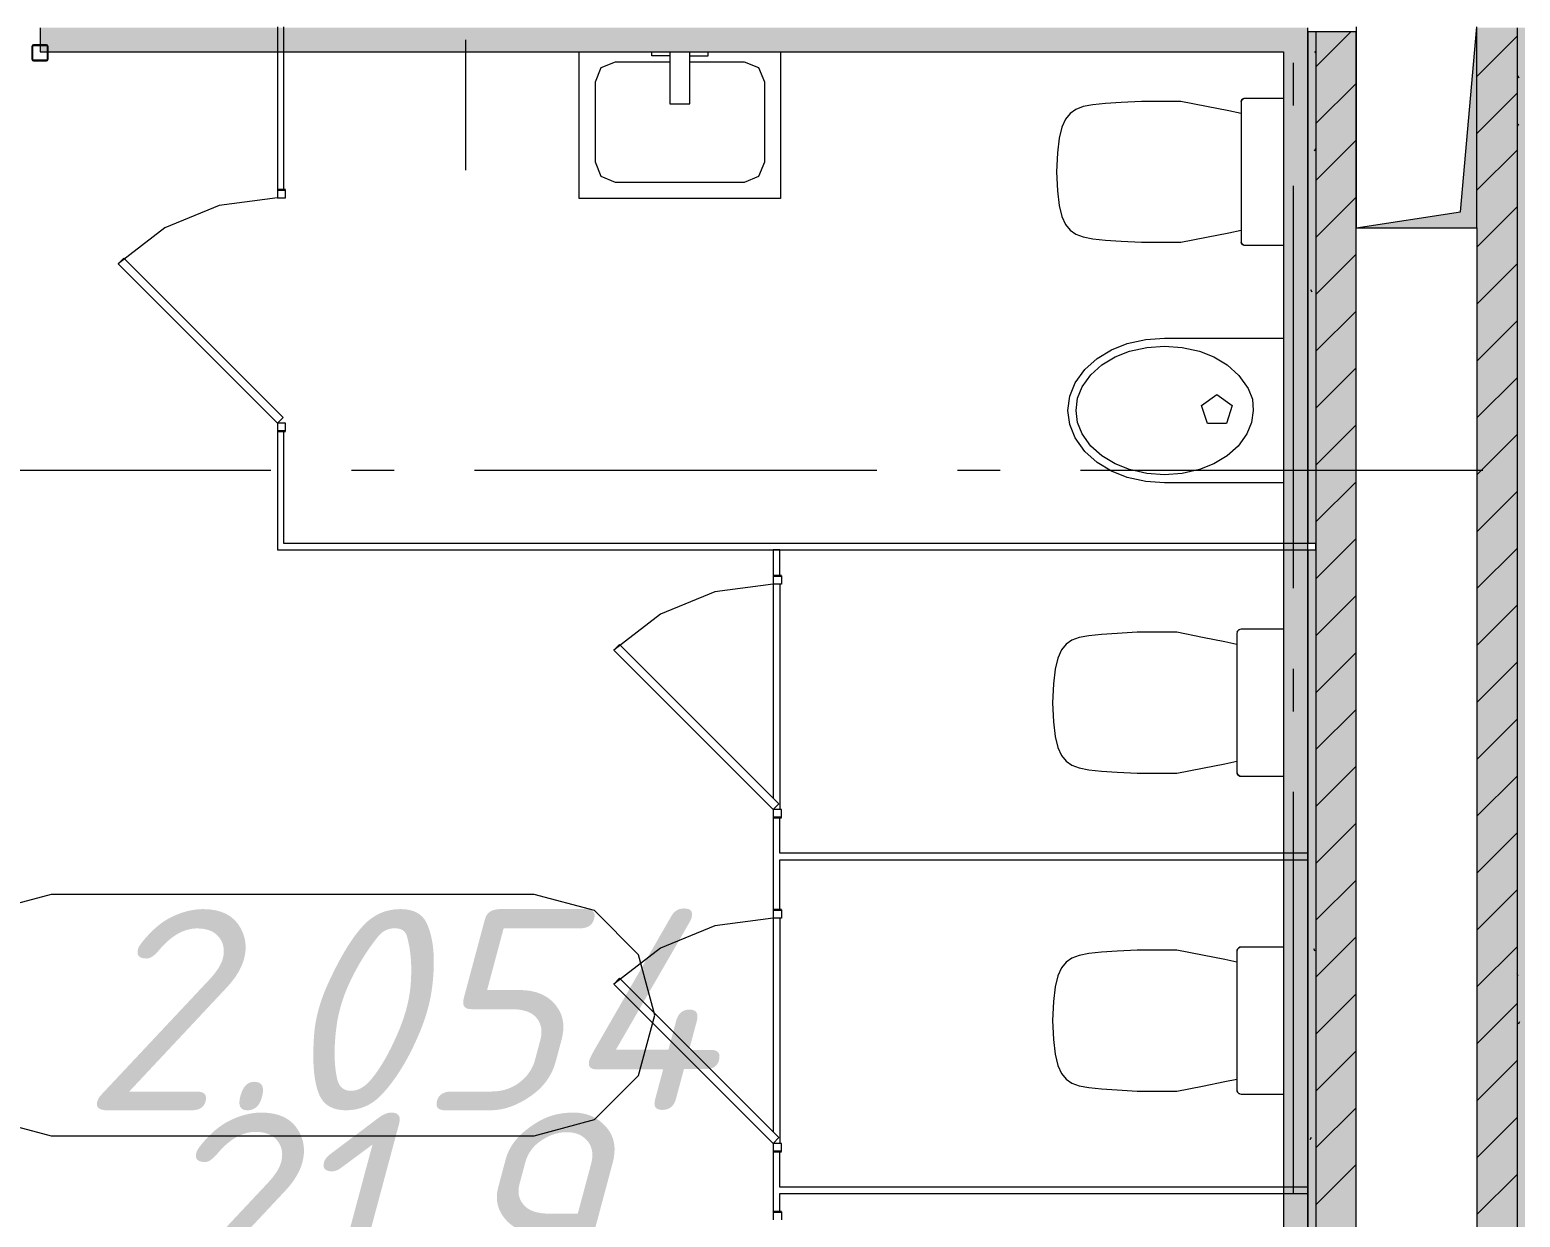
# Model space of a CAD drawing. Header units: millimetres. Extents: x -537608 to 253996, y -217170 to 186033.
# Drawn here: x -359201 to -355498, y -54407 to -51456 of the extents above; entities that cross this region are included whole.
import ezdxf

# ---------------------------------------------------------------- set-up
doc = ezdxf.new("R2010")
doc.units = ezdxf.units.MM
doc.layers.add('PDF _Геометрия', color=7, linetype='Continuous')
doc.layers.add('PDF _Текст', color=7, linetype='Continuous')
doc.layers.add('PDF _Сплошная заливка', color=7, linetype='Continuous', true_color=0xffffff)
doc.styles.add('PDF ISOCPEUR Italic', font='isocpeui.ttf')

msp = doc.modelspace()

# ---------------------------------------------------------------- hatches: boundary and pattern name
at = {"layer": 'PDF _Сплошная заливка', "true_color": 0x2254ff, "transparency": 33554559}
h = msp.add_hatch(color=160, dxfattribs=at)
h.paths.add_polyline_path([(-356086.0291, -51510.6685), (-356026.0306, -51510.6685), (-356026.0306, -51450.6699), (-359176.0267, -51450.6699), (-359176.0267, -51510.6685), (-356196.3895, -51510.6685)], flags=0)
h.paths.add_polyline_path([(-360361.3746, -51510.6685), (-360126.0308, -51510.6685), (-360126.0308, -51450.6699), (-360361.3746, -51450.6699)], flags=0)
at = {"layer": 'PDF _Сплошная заливка', "transparency": 33554559}
for points in [[(-356006.0339, -56050.668), (-355906.0335, -56050.668), (-355906.0335, -51460.6682), (-356006.0339, -51460.6682), (-356006.0339, -55992.5727)], [(-355511.3711, -56050.668), (-355511.3711, -55800.6713), (-355506.0317, -55800.6713), (-355506.0317, -51450.6699), (-355606.0322, -51450.6699), (-355606.0322, -56050.668)], [(-355506.0317, -55800.6713), (-355486.0265, -55800.6713), (-355486.0265, -51450.6699), (-355506.0317, -51450.6699), (-355506.0317, -55705.2954)]]:
    msp.add_hatch(color=256, dxfattribs=at).paths.add_polyline_path(points)
at = {"layer": 'PDF _Сплошная заливка', "true_color": 0xe2e2e2, "transparency": 33554559}
msp.add_hatch(color=254, dxfattribs=at).paths.add_polyline_path([(-355606.0322, -51948.0799), (-355606.0322, -51448.0821), (-355646.0255, -51908.0823), (-355906.0335, -51948.0799), (-355777.4074, -51948.0799)])
at = {"layer": 'PDF _Сплошная заливка', "true_color": 0x2254ff, "transparency": 33554559}
msp.add_hatch(color=160, dxfattribs=at).paths.add_polyline_path([(-356086.0291, -56050.668), (-356026.0306, -56050.668), (-356026.0306, -51510.6685), (-356086.0291, -51510.6685), (-356086.0291, -55992.5727)])

# ---------------------------------------------------------------- linework, layer by layer
at = {"layer": 'PDF _Геометрия', "lineweight": 9}
for p, q in [((-359176.0267, -51450.6699), (-359176.0267, -51510.6685)), ((-358586.0311, -51448.0821), (-358586.0311, -51853.0829)), ((-358570.0304, -51853.0829), (-358570.0304, -51448.0821)), ((-356026.0306, -51510.6685), (-356026.0306, -51450.6699)), ((-356006.0339, -51460.6682), (-356026.0306, -51460.6682)), ((-356026.0306, -51460.6682), (-356026.0306, -52732.0825)), ((-356006.0339, -51547.4366), (-355919.2612, -51460.6682)), ((-355906.0335, -51460.6682), (-356006.0339, -51460.6682)), ((-356006.0339, -51460.6682), (-356006.0339, -52732.0825)), ((-355906.0335, -56050.668), (-355906.0335, -51460.6682)), ((-355606.0322, -51571.7004), (-355506.0317, -51471.6999)), ((-355506.0317, -51450.6699), (-355506.0317, -55800.6713)), ((-359194.8608, -51493.9529), (-359196.032, -51496.7819)), ((-359196.032, -51496.7819), (-359196.032, -51528.7834)), ((-359192.0275, -51492.7817), (-359194.8608, -51493.9529)), ((-359194.0341, -51496.7819), (-359193.4485, -51495.3696)), ((-359194.0341, -51528.7834), (-359194.0341, -51496.7819)), ((-359193.4485, -51495.3696), (-359192.0275, -51494.784)), ((-359160.0346, -51492.7817), (-359192.0275, -51492.7817)), ((-359192.0275, -51494.784), (-359160.0346, -51494.784)), ((-359176.0267, -51510.6685), (-356086.0291, -51510.6685)), ((-359157.2014, -51493.9529), (-359160.0346, -51492.7817)), ((-359160.0346, -51494.784), (-359158.6137, -51495.3696)), ((-359158.6137, -51495.3696), (-359158.0281, -51496.7819)), ((-359158.0281, -51496.7819), (-359158.0281, -51528.7834)), ((-359156.0301, -51496.7819), (-359157.2014, -51493.9529)), ((-359156.0301, -51528.7834), (-359156.0301, -51496.7819)), ((-358118.4439, -51480.6692), (-358118.4439, -51804.2539)), ((-356086.0291, -51510.6685), (-356086.0291, -55990.6695)), ((-356026.0306, -56050.668), (-356026.0306, -51510.6685)), ((-359196.032, -51528.7834), (-359194.8608, -51531.6124)), ((-359194.8608, -51531.6124), (-359192.0275, -51532.7836)), ((-359193.4485, -51530.1957), (-359194.0341, -51528.7834)), ((-359192.0275, -51530.7814), (-359193.4485, -51530.1957)), ((-359160.0346, -51530.7814), (-359192.0275, -51530.7814)), ((-359192.0275, -51532.7836), (-359160.0346, -51532.7836)), ((-359158.6137, -51530.1957), (-359160.0346, -51530.7814)), ((-359160.0346, -51532.7836), (-359157.2014, -51531.6124)), ((-359158.0281, -51528.7834), (-359158.6137, -51530.1957)), ((-359157.2014, -51531.6124), (-359156.0301, -51528.7834)), ((-356006.0339, -51688.8598), (-355906.0335, -51588.8594)), ((-355606.0322, -51713.1237), (-355506.0317, -51613.1232)), ((-356006.0339, -51830.2788), (-355906.0335, -51730.2827)), ((-355606.0322, -51854.5469), (-355506.0317, -51754.5465)), ((-358586.0311, -51873.0796), (-358730.9681, -51892.1633)), ((-358586.0311, -51853.0829), (-358586.0311, -51873.0796)), ((-358586.0311, -51873.0796), (-358566.0345, -51873.0796)), ((-358566.0345, -51873.0796), (-358566.0345, -51853.0829)), ((-356006.0339, -51971.7021), (-355906.0335, -51871.7017)), ((-358730.9681, -51892.1633), (-358866.0271, -51948.1057)), ((-355606.0322, -51995.9659), (-355506.0317, -51895.9654)), ((-358866.0271, -51948.1057), (-358982.0111, -52037.1003)), ((-355606.0322, -51948.0799), (-355606.0322, -54900.6717)), ((-358967.8705, -52022.9596), (-358982.0111, -52037.1003)), ((-358571.8905, -52418.9396), (-358967.8705, -52022.9596)), ((-356006.0339, -52113.1253), (-355906.0335, -52013.1249)), ((-358982.0111, -52037.1003), (-358586.0311, -52433.0803)), ((-355606.0322, -52137.3892), (-355506.0317, -52037.3887)), ((-356006.0339, -52254.5443), (-355906.0335, -52154.5439)), ((-355606.0322, -52278.8081), (-355506.0317, -52178.8077)), ((-356006.0339, -52395.9676), (-355906.0335, -52295.9672)), ((-355606.0322, -52420.2314), (-355506.0317, -52320.231)), ((-358586.0311, -52433.0803), (-358571.8905, -52418.9396)), ((-358566.0345, -52433.0803), (-358586.0311, -52433.0803)), ((-358586.0311, -52433.0803), (-358586.0311, -52453.0812)), ((-358566.0345, -52453.0812), (-358566.0345, -52433.0803)), ((-356006.0339, -52537.3865), (-355906.0335, -52437.3862)), ((-358586.0311, -52453.0812), (-358586.0311, -52748.079)), ((-358570.0304, -52732.0825), (-358570.0304, -52453.0812)), ((-355606.0322, -52561.6504), (-355506.0317, -52461.6499)), ((-356006.0339, -52678.8098), (-355906.0335, -52578.8094)), ((-355606.0322, -52703.0736), (-355506.0317, -52603.0732)), ((-356026.0306, -52732.0825), (-358570.0304, -52732.0825)), ((-356006.0339, -52732.0825), (-356026.0306, -52732.0825)), ((-356006.0339, -52820.2288), (-355906.0335, -52720.2284)), ((-356006.0339, -52732.0825), (-356006.0339, -52748.079)), ((-356006.0339, -52748.079), (-356006.0339, -52732.0825)), ((-358586.0311, -52748.079), (-358570.0304, -52748.079)), ((-358570.0304, -52748.079), (-356026.0306, -52748.079)), ((-357338.0324, -52748.079), (-357354.0331, -52748.079)), ((-357354.0331, -52748.079), (-357354.0331, -52813.081)), ((-357338.0324, -52813.081), (-357338.0324, -52748.079)), ((-356026.0306, -52748.079), (-356026.0306, -56050.668)), ((-356026.0306, -52748.079), (-356006.0339, -52748.079)), ((-356006.0339, -52748.079), (-356006.0339, -56050.668)), ((-355606.0322, -52844.4926), (-355506.0317, -52744.4965)), ((-357354.0331, -52833.082), (-357498.97, -52852.1614)), ((-357354.0331, -52813.081), (-357354.0331, -52833.082)), ((-357354.0331, -52833.082), (-357354.0331, -53364.7971)), ((-357334.0278, -52833.082), (-357354.0331, -52833.082)), ((-357338.0324, -52833.082), (-357338.0324, -53393.0826)), ((-357334.0278, -52813.081), (-357334.0278, -52833.082)), ((-357498.97, -52852.1614), (-357634.0292, -52908.1081)), ((-356006.0339, -52961.6521), (-355906.0335, -52861.6517)), ((-357634.0292, -52908.1081), (-357750.0131, -52997.1026)), ((-355606.0322, -52985.9158), (-355506.0317, -52885.9154)), ((-357735.8639, -52982.9577), (-357750.0131, -52997.1026)), ((-357339.8839, -53378.9377), (-357735.8639, -52982.9577)), ((-357750.0131, -52997.1026), (-357354.0331, -53393.0826)), ((-356006.0339, -53103.0753), (-355906.0335, -53003.075)), ((-355606.0322, -53127.3391), (-355506.0317, -53027.3387)), ((-356006.0339, -53244.4943), (-355906.0335, -53144.4939)), ((-355606.0322, -53268.7581), (-355506.0317, -53168.7577)), ((-356006.0339, -53385.9176), (-355906.0335, -53285.9172)), ((-355606.0322, -53410.1814), (-355506.0317, -53310.181)), ((-357354.0331, -53393.0826), (-357339.8839, -53378.9377)), ((-357334.0278, -53393.0826), (-357354.0331, -53393.0826)), ((-357354.0331, -53393.0826), (-357354.0331, -53413.0793)), ((-357334.0278, -53413.0793), (-357334.0278, -53393.0826)), ((-357354.0331, -53413.0793), (-357354.0331, -53643.0794)), ((-357338.0324, -53502.0824), (-357338.0324, -53413.0793)), ((-356006.0339, -53527.3366), (-355906.0335, -53427.3362)), ((-355606.0322, -53551.6003), (-355506.0317, -53451.5999)), ((-356026.0306, -53502.0824), (-357338.0324, -53502.0824)), ((-356026.0306, -53518.0831), (-356026.0306, -53502.0824)), ((-357338.0324, -53643.0794), (-357338.0324, -53518.0831)), ((-357338.0324, -53518.0831), (-356026.0306, -53518.0831)), ((-356006.0339, -53668.7598), (-355906.0335, -53568.7594)), ((-355606.0322, -53693.0236), (-355506.0317, -53593.0232)), ((-357354.0331, -53643.0794), (-357354.0331, -53663.0803)), ((-357334.0278, -53643.0794), (-357334.0278, -53663.0803)), ((-357498.97, -53682.1641), (-357634.0292, -53738.1065)), ((-357354.0331, -53663.0803), (-357498.97, -53682.1641)), ((-357354.0331, -53663.0803), (-357354.0331, -54194.7955)), ((-357334.0278, -53663.0803), (-357354.0331, -53663.0803)), ((-357338.0324, -53663.0803), (-357338.0324, -54223.081)), ((-356006.0339, -53810.1788), (-355906.0335, -53710.1784)), ((-355606.0322, -53834.4426), (-355506.0317, -53734.4422)), ((-357634.0292, -53738.1065), (-357750.0131, -53827.101)), ((-357735.8639, -53812.9604), (-357750.0131, -53827.101)), ((-357750.0131, -53827.101), (-357354.0331, -54223.081)), ((-357339.8839, -54208.9404), (-357735.8639, -53812.9604)), ((-356006.0339, -53951.6021), (-355906.0335, -53851.6017)), ((-355606.0322, -53975.8658), (-355506.0317, -53875.8655)), ((-356006.0339, -54093.021), (-355906.0335, -53993.0249)), ((-355606.0322, -54117.2891), (-355506.0317, -54017.2887)), ((-356006.0339, -54234.4443), (-355906.0335, -54134.4439)), ((-355606.0322, -54258.7081), (-355506.0317, -54158.7077)), ((-357354.0331, -54223.081), (-357339.8839, -54208.9404)), ((-357334.0278, -54223.081), (-357354.0331, -54223.081)), ((-357354.0331, -54223.081), (-357354.0331, -54243.082)), ((-357354.0331, -54243.082), (-357354.0331, -54393.0826)), ((-357338.0324, -54332.0807), (-357338.0324, -54243.082)), ((-357334.0278, -54243.082), (-357334.0278, -54223.081)), ((-356006.0339, -54375.8676), (-355906.0335, -54275.8671)), ((-355606.0322, -54400.1314), (-355506.0317, -54300.131)), ((-356026.0306, -54332.0807), (-357338.0324, -54332.0807)), ((-357338.0324, -54393.0826), (-357338.0324, -54348.0815)), ((-357338.0324, -54348.0815), (-356026.0306, -54348.0815)), ((-356026.0306, -54348.0815), (-356026.0306, -54332.0807)), ((-357354.0331, -54393.0826), (-357354.0331, -54413.0835)), ((-357334.0278, -54393.0826), (-357334.0278, -54413.0835))]:
    msp.add_line(p, q, dxfattribs=at)
at = {"layer": 'PDF _Геометрия', "color": 253, "lineweight": 9, "true_color": 0xaaaaaa}
for p, q in [((-355906.0335, -51448.0821), (-355906.0335, -51948.0799)), ((-355646.0255, -51908.0823), (-355606.0322, -51448.0821)), ((-355606.0322, -51948.0799), (-355606.0322, -51448.0821)), ((-357836.028, -51874.9656), (-357836.028, -51510.6685)), ((-357656.0323, -51519.9692), (-357656.0323, -51510.6685)), ((-357611.027, -51510.6685), (-357611.027, -51639.9792)), ((-357561.0268, -51639.9792), (-357561.0268, -51510.6685)), ((-357516.03, -51519.9692), (-357516.03, -51510.6685)), ((-357336.0344, -51510.6685), (-357336.0344, -51874.9656)), ((-357796.026, -51584.9669), (-357781.386, -51549.6111)), ((-357781.386, -51549.6111), (-357746.0344, -51534.9667)), ((-357746.0344, -51534.9667), (-357611.027, -51534.9667)), ((-357611.027, -51519.9692), (-357656.0323, -51519.9692)), ((-357561.0268, -51519.9692), (-357516.03, -51519.9692)), ((-357561.0268, -51534.9667), (-357426.0279, -51534.9667)), ((-357426.0279, -51534.9667), (-357390.6764, -51549.6111)), ((-357390.6764, -51549.6111), (-357376.0277, -51584.9669)), ((-356061.3734, -51643.5919), (-356061.3734, -51537.7569)), ((-357796.026, -51784.9677), (-357796.026, -51584.9669)), ((-357376.0277, -51584.9669), (-357376.0277, -51784.9677)), ((-357611.027, -51639.9792), (-357561.0268, -51639.9792)), ((-356602.2214, -51653.4782), (-356616.6806, -51663.3818)), ((-356583.8008, -51646.6404), (-356602.2214, -51653.4782)), ((-356559.8858, -51642.0503), (-356583.8008, -51646.6404)), ((-356528.9004, -51638.8855), (-356559.8858, -51642.0503)), ((-356489.2774, -51636.345), (-356528.9004, -51638.8855)), ((-356439.458, -51633.6107), (-356489.2774, -51636.345)), ((-356341.6537, -51633.6107), (-356439.458, -51633.6107)), ((-356277.2028, -51646.1151), (-356341.6537, -51633.6107)), ((-356222.4058, -51656.9832), (-356277.2028, -51646.1151)), ((-356191.8339, -51663.5196), (-356222.4058, -51656.9832)), ((-356191.4894, -51633.5247), (-356191.8339, -51636.1125)), ((-356191.8339, -51636.1125), (-356191.8339, -51981.1105)), ((-356190.4905, -51631.1133), (-356191.4894, -51633.5247)), ((-356191.4894, -51633.5247), (-356190.4905, -51631.1133)), ((-356188.9059, -51629.0422), (-356190.4905, -51631.1133)), ((-356190.4905, -51631.1133), (-356188.9059, -51629.0422)), ((-356186.8304, -51627.449), (-356188.9059, -51629.0422)), ((-356188.9059, -51629.0422), (-356186.8304, -51627.449)), ((-356184.4191, -51626.45), (-356186.8304, -51627.449)), ((-356186.8304, -51627.449), (-356184.4191, -51626.45)), ((-356181.8356, -51626.1098), (-356184.4191, -51626.45)), ((-356086.0291, -51626.1098), (-356181.8356, -51626.1098)), ((-356637.039, -51697.4846), (-356643.541, -51724.909)), ((-356628.186, -51677.5181), (-356637.039, -51697.4846)), ((-356616.6806, -51663.3818), (-356628.186, -51677.5181)), ((-356643.541, -51724.909), (-356647.9588, -51761.4101)), ((-356647.9588, -51761.4101), (-356650.5682, -51808.6115)), ((-357781.386, -51820.3236), (-357796.026, -51784.9677)), ((-357376.0277, -51784.9677), (-357390.6764, -51820.3236)), ((-356650.5682, -51808.6115), (-356647.9588, -51855.8129)), ((-357746.0344, -51834.9679), (-357781.386, -51820.3236)), ((-357426.0279, -51834.9679), (-357746.0344, -51834.9679)), ((-357390.6764, -51820.3236), (-357426.0279, -51834.9679)), ((-356061.3734, -52843.5926), (-356061.3734, -51843.5927)), ((-357336.0344, -51874.9656), (-357836.028, -51874.9656)), ((-356647.9588, -51855.8129), (-356643.541, -51892.3141)), ((-356643.541, -51892.3141), (-356637.039, -51919.7384)), ((-356637.039, -51919.7384), (-356628.186, -51939.7049)), ((-355906.0335, -51948.0799), (-355646.0255, -51908.0823)), ((-356628.186, -51939.7049), (-356616.6806, -51953.8412)), ((-356616.6806, -51953.8412), (-356602.2214, -51963.7448)), ((-356222.4058, -51960.2398), (-356191.8339, -51953.7034)), ((-355906.0335, -51948.0799), (-355606.0322, -51948.0799)), ((-356602.2214, -51963.7448), (-356583.8008, -51970.5783)), ((-356583.8008, -51970.5783), (-356559.8858, -51975.1727)), ((-356559.8858, -51975.1727), (-356528.9004, -51978.3332)), ((-356528.9004, -51978.3332), (-356489.2774, -51980.878)), ((-356489.2774, -51980.878), (-356439.458, -51983.6122)), ((-356439.458, -51983.6122), (-356341.6537, -51983.6122)), ((-356341.6537, -51983.6122), (-356277.2028, -51971.1079)), ((-356277.2028, -51971.1079), (-356222.4058, -51960.2398)), ((-356191.8339, -51981.1105), (-356191.4894, -51983.6984)), ((-356191.4894, -51983.6984), (-356190.4905, -51986.1096)), ((-356190.4905, -51986.1096), (-356191.4894, -51983.6984)), ((-356190.4905, -51986.1096), (-356188.9059, -51988.1808)), ((-356188.9059, -51988.1808), (-356190.4905, -51986.1096)), ((-356188.9059, -51988.1808), (-356186.8304, -51989.7697)), ((-356186.8304, -51989.7697), (-356188.9059, -51988.1808)), ((-356186.8304, -51989.7697), (-356184.4191, -51990.7686)), ((-356184.4191, -51990.7686), (-356186.8304, -51989.7697)), ((-356184.4191, -51990.7686), (-356181.8356, -51991.1131)), ((-356181.8356, -51991.1131), (-356086.0291, -51991.1131)), ((-356549.1038, -52272.3277), (-356513.3647, -52250.6733)), ((-356513.3647, -52250.6733), (-356474.5082, -52235.3012)), ((-356504.4773, -52268.5859), (-356468.7382, -52254.4496)), ((-356474.5082, -52235.3012), (-356428.6416, -52225.0704)), ((-356468.7382, -52254.4496), (-356425.7308, -52244.8603)), ((-356428.6416, -52225.0704), (-356381.7761, -52221.6386)), ((-356425.7308, -52244.8603), (-356381.7761, -52241.6396)), ((-356381.7761, -52221.6386), (-356086.0291, -52221.6386)), ((-356381.7761, -52241.6396), (-356337.83, -52244.8603)), ((-356337.83, -52244.8603), (-356294.8226, -52254.4496)), ((-356294.8226, -52254.4496), (-356259.0836, -52268.5859)), ((-356579.6499, -52299.9286), (-356549.1038, -52272.3277)), ((-356564.7428, -52313.2641), (-356537.34, -52288.5007)), ((-356537.34, -52288.5007), (-356504.4773, -52268.5859)), ((-356259.0836, -52268.5859), (-356226.2122, -52288.5007)), ((-356226.2122, -52288.5007), (-356196.8718, -52315.0208)), ((-356603.694, -52333.3381), (-356579.6499, -52299.9286)), ((-356586.3154, -52343.2374), (-356564.7428, -52313.2641)), ((-356196.8718, -52315.0208), (-356173.7663, -52347.1257)), ((-356617.1801, -52366.3128), (-356603.694, -52333.3381)), ((-356597.8467, -52371.4325), (-356586.3154, -52343.2374)), ((-356289.8192, -52389.2762), (-356251.7807, -52361.6366)), ((-356251.7807, -52361.6366), (-356213.7337, -52389.2762)), ((-356173.7663, -52347.1257), (-356163.6387, -52373.4735)), ((-356621.7789, -52401.6385), (-356617.1801, -52366.3128)), ((-356617.1801, -52436.9641), (-356621.7789, -52401.6385)), ((-356601.7822, -52401.6385), (-356597.8467, -52371.4325)), ((-356597.8467, -52431.8445), (-356601.7822, -52401.6385)), ((-356275.291, -52433.9974), (-356289.8192, -52389.2762)), ((-356213.7337, -52389.2762), (-356228.2705, -52433.9974)), ((-356161.7786, -52401.6385), (-356165.7142, -52431.8445)), ((-356163.6387, -52373.4735), (-356161.7786, -52401.6385)), ((-356603.694, -52469.9345), (-356617.1801, -52436.9641)), ((-356586.3154, -52460.0352), (-356597.8467, -52431.8445)), ((-356228.2705, -52433.9974), (-356275.291, -52433.9974)), ((-356165.7142, -52431.8445), (-356177.2454, -52460.0352)), ((-356579.6499, -52503.3483), (-356603.694, -52469.9345)), ((-356564.7428, -52490.013), (-356586.3154, -52460.0352)), ((-356177.2454, -52460.0352), (-356198.8181, -52490.013)), ((-356549.1038, -52530.9493), (-356579.6499, -52503.3483)), ((-356537.34, -52514.7763), (-356564.7428, -52490.013)), ((-356198.8181, -52490.013), (-356226.2122, -52514.7763)), ((-358602.2989, -52550.6703), (-359602.3032, -52550.6703)), ((-358296.4674, -52550.6703), (-358402.298, -52550.6703)), ((-357096.4709, -52550.6703), (-358096.4665, -52550.6703)), ((-356790.6308, -52550.6703), (-356896.47, -52550.6703)), ((-355590.6343, -52550.6703), (-356590.6299, -52550.6703)), ((-356513.3647, -52552.6037), (-356549.1038, -52530.9493)), ((-356504.4773, -52534.691), (-356537.34, -52514.7763)), ((-356468.7382, -52548.8231), (-356504.4773, -52534.691)), ((-356425.7308, -52558.4166), (-356468.7382, -52548.8231)), ((-356294.8226, -52548.8231), (-356337.83, -52558.4166)), ((-356259.0836, -52534.691), (-356294.8226, -52548.8231)), ((-356226.2122, -52514.7763), (-356259.0836, -52534.691)), ((-356474.5082, -52567.9757), (-356513.3647, -52552.6037)), ((-356428.6416, -52578.2023), (-356474.5082, -52567.9757)), ((-356381.7761, -52581.6384), (-356428.6416, -52578.2023)), ((-356381.7761, -52561.6374), (-356425.7308, -52558.4166)), ((-356337.83, -52558.4166), (-356381.7761, -52561.6374)), ((-356086.0291, -52581.6384), (-356381.7761, -52581.6384)), ((-356499.2758, -52955.8133), (-356538.8987, -52958.358)), ((-356449.4564, -52953.079), (-356499.2758, -52955.8133)), ((-356351.6519, -52953.079), (-356449.4564, -52953.079)), ((-356287.2097, -52965.5833), (-356351.6519, -52953.079)), ((-356201.4963, -52952.9929), (-356201.8322, -52955.5808)), ((-356201.8322, -52955.5808), (-356201.8322, -53300.5831)), ((-356200.4973, -52950.5816), (-356201.4963, -52952.9929)), ((-356201.4963, -52952.9929), (-356200.4973, -52950.5816)), ((-356198.9041, -52948.5104), (-356200.4973, -52950.5816)), ((-356200.4973, -52950.5816), (-356198.9041, -52948.5104)), ((-356196.8373, -52946.9216), (-356198.9041, -52948.5104)), ((-356198.9041, -52948.5104), (-356196.8373, -52946.9216)), ((-356194.426, -52945.9226), (-356196.8373, -52946.9216)), ((-356196.8373, -52946.9216), (-356194.426, -52945.9226)), ((-356191.8339, -52945.5824), (-356194.426, -52945.9226)), ((-356086.0291, -52945.5824), (-356191.8339, -52945.5824)), ((-356626.679, -52982.85), (-356638.1844, -52996.9864)), ((-356612.2198, -52972.9465), (-356626.679, -52982.85)), ((-356593.8077, -52966.113), (-356612.2198, -52972.9465)), ((-356569.884, -52961.5186), (-356593.8077, -52966.113)), ((-356538.8987, -52958.358), (-356569.884, -52961.5186)), ((-356232.4042, -52976.4558), (-356287.2097, -52965.5833)), ((-356201.8322, -52982.9922), (-356232.4042, -52976.4558)), ((-356647.0459, -53016.9572), (-356653.5392, -53044.3815)), ((-356638.1844, -52996.9864), (-356647.0459, -53016.9572)), ((-356653.5392, -53044.3815), (-356657.9571, -53080.8827)), ((-356061.3734, -53149.4241), (-356061.3734, -53043.5935)), ((-356657.9571, -53080.8827), (-356660.5665, -53128.0798)), ((-356660.5665, -53128.0798), (-356657.9571, -53175.2812)), ((-356657.9571, -53175.2812), (-356653.5392, -53211.7824)), ((-356653.5392, -53211.7824), (-356647.0459, -53239.2067)), ((-356647.0459, -53239.2067), (-356638.1844, -53259.1775)), ((-356638.1844, -53259.1775), (-356626.679, -53273.3138)), ((-356626.679, -53273.3138), (-356612.2198, -53283.2131)), ((-356612.2198, -53283.2131), (-356593.8077, -53290.0509)), ((-356593.8077, -53290.0509), (-356569.884, -53294.6452)), ((-356351.6519, -53303.0805), (-356287.2097, -53290.5762)), ((-356287.2097, -53290.5762), (-356232.4042, -53279.708)), ((-356232.4042, -53279.708), (-356201.8322, -53273.1717)), ((-356569.884, -53294.6452), (-356538.8987, -53297.8058)), ((-356538.8987, -53297.8058), (-356499.2758, -53300.3463)), ((-356499.2758, -53300.3463), (-356449.4564, -53303.0805)), ((-356449.4564, -53303.0805), (-356351.6519, -53303.0805)), ((-356201.8322, -53300.5831), (-356201.4963, -53303.171)), ((-356201.4963, -53303.171), (-356200.4973, -53305.5822)), ((-356200.4973, -53305.5822), (-356201.4963, -53303.171)), ((-356200.4973, -53305.5822), (-356198.9041, -53307.6534)), ((-356198.9041, -53307.6534), (-356200.4973, -53305.5822)), ((-356198.9041, -53307.6534), (-356196.8373, -53309.2422)), ((-356196.8373, -53309.2422), (-356198.9041, -53307.6534)), ((-356196.8373, -53309.2422), (-356194.426, -53310.2412)), ((-356194.426, -53310.2412), (-356196.8373, -53309.2422)), ((-356194.426, -53310.2412), (-356191.8339, -53310.5814)), ((-356191.8339, -53310.5814), (-356086.0291, -53310.5814)), ((-356061.3734, -54349.425), (-356061.3734, -53349.425)), ((-359148.4431, -53604.2315), (-359298.4438, -53644.4228)), ((-357948.438, -53604.2315), (-359148.4431, -53604.2315)), ((-357798.4374, -53644.4228), (-357948.438, -53604.2315)), ((-357688.6366, -53754.2321), (-357798.4374, -53644.4228)), ((-356191.8339, -53735.5832), (-356194.426, -53735.9234)), ((-356086.0291, -53735.5832), (-356191.8339, -53735.5832)), ((-357648.4453, -53904.2327), (-357688.6366, -53754.2321)), ((-356626.679, -53772.8509), (-356638.1844, -53786.9872)), ((-356612.2198, -53762.9473), (-356626.679, -53772.8509)), ((-356593.8077, -53756.1138), (-356612.2198, -53762.9473)), ((-356569.884, -53751.5194), (-356593.8077, -53756.1138)), ((-356538.8987, -53748.3589), (-356569.884, -53751.5194)), ((-356499.2758, -53745.8141), (-356538.8987, -53748.3589)), ((-356449.4564, -53743.0798), (-356499.2758, -53745.8141)), ((-356351.6519, -53743.0798), (-356449.4564, -53743.0798)), ((-356287.2097, -53755.5842), (-356351.6519, -53743.0798)), ((-356232.4042, -53766.4523), (-356287.2097, -53755.5842)), ((-356201.8322, -53772.993), (-356232.4042, -53766.4523)), ((-356201.4963, -53742.9937), (-356201.8322, -53745.5815)), ((-356201.8322, -53745.5815), (-356201.8322, -54090.5796)), ((-356200.4973, -53740.5824), (-356201.4963, -53742.9937)), ((-356201.4963, -53742.9937), (-356200.4973, -53740.5824)), ((-356198.9041, -53738.5112), (-356200.4973, -53740.5824)), ((-356200.4973, -53740.5824), (-356198.9041, -53738.5112)), ((-356196.8373, -53736.9223), (-356198.9041, -53738.5112)), ((-356198.9041, -53738.5112), (-356196.8373, -53736.9223)), ((-356194.426, -53735.9234), (-356196.8373, -53736.9223)), ((-356196.8373, -53736.9223), (-356194.426, -53735.9234)), ((-356647.0459, -53806.958), (-356653.5392, -53834.3823)), ((-356638.1844, -53786.9872), (-356647.0459, -53806.958)), ((-356653.5392, -53834.3823), (-356657.9571, -53870.8792)), ((-356657.9571, -53870.8792), (-356660.5665, -53918.0805)), ((-357688.6366, -54054.2334), (-357648.4453, -53904.2327)), ((-356660.5665, -53918.0805), (-356657.9571, -53965.282)), ((-356657.9571, -53965.282), (-356653.5392, -54001.7831)), ((-356653.5392, -54001.7831), (-356647.0459, -54029.2075)), ((-356647.0459, -54029.2075), (-356638.1844, -54049.174)), ((-357798.4374, -54164.0383), (-357688.6366, -54054.2334)), ((-356638.1844, -54049.174), (-356626.679, -54063.3146)), ((-356626.679, -54063.3146), (-356612.2198, -54073.2138)), ((-356232.4042, -54069.7088), (-356201.8322, -54063.1725)), ((-356612.2198, -54073.2138), (-356593.8077, -54080.0516)), ((-356593.8077, -54080.0516), (-356569.884, -54084.6417)), ((-356569.884, -54084.6417), (-356538.8987, -54087.8066)), ((-356538.8987, -54087.8066), (-356499.2758, -54090.3471)), ((-356499.2758, -54090.3471), (-356449.4564, -54093.0813)), ((-356449.4564, -54093.0813), (-356351.6519, -54093.0813)), ((-356351.6519, -54093.0813), (-356287.2097, -54080.5769)), ((-356287.2097, -54080.5769), (-356232.4042, -54069.7088)), ((-356201.8322, -54090.5796), (-356201.4963, -54093.1674)), ((-356201.4963, -54093.1674), (-356200.4973, -54095.5831)), ((-356200.4973, -54095.5831), (-356201.4963, -54093.1674)), ((-356200.4973, -54095.5831), (-356198.9041, -54097.6541)), ((-356198.9041, -54097.6541), (-356200.4973, -54095.5831)), ((-356198.9041, -54097.6541), (-356196.8373, -54099.243)), ((-356196.8373, -54099.243), (-356198.9041, -54097.6541)), ((-356196.8373, -54099.243), (-356194.426, -54100.2421)), ((-356194.426, -54100.2421), (-356196.8373, -54099.243)), ((-356194.426, -54100.2421), (-356191.8339, -54100.5822)), ((-356191.8339, -54100.5822), (-356086.0291, -54100.5822)), ((-359298.4438, -54164.0383), (-359148.4431, -54204.2341)), ((-357948.438, -54204.2341), (-357798.4374, -54164.0383)), ((-359148.4431, -54204.2341), (-357948.438, -54204.2341))]:
    msp.add_line(p, q, dxfattribs=at)
at = {"layer": 'PDF _Геометрия', "color": 8, "lineweight": 9, "true_color": 0x787878}
for p, q in [((-356006.0339, -51513.1012), (-356008.273, -51509.2217)), ((-355500.5633, -51575.791), (-355503.9133, -51569.9866)), ((-355502.2598, -51690.5521), (-355505.6098, -51696.3565)), ((-356006.6109, -51751.3127), (-356009.9609, -51757.1215)), ((-356014.8783, -52107.3683), (-356018.2368, -52101.5597)), ((-356024.8421, -52699.7107), (-356026.0306, -52697.6611)), ((-356007.584, -53745.6031), (-356010.9427, -53739.7944)), ((-355503.2329, -53806.368), (-355506.0317, -53801.5239)), ((-355499.5901, -53921.1248), (-355502.9401, -53926.9335)), ((-356017.5479, -54208.6691), (-356020.9065, -54214.4735))]:
    msp.add_line(p, q, dxfattribs=at)
at = {"layer": 'PDF _Геометрия', "lineweight": 30}
for p, q in [((-358566.0345, -51853.0829), (-358586.0311, -51853.0829)), ((-358586.0311, -52453.0812), (-358566.0345, -52453.0812)), ((-357354.0331, -52813.081), (-357334.0278, -52813.081)), ((-357334.0278, -53413.0793), (-357354.0331, -53413.0793)), ((-357354.0331, -53643.0794), (-357334.0278, -53643.0794)), ((-357334.0278, -54243.082), (-357354.0331, -54243.082)), ((-357354.0331, -54393.0826), (-357334.0278, -54393.0826))]:
    msp.add_line(p, q, dxfattribs=at)
at = {"layer": 'PDF _Сплошная заливка', "lineweight": 35, "transparency": 33554559}
for points in [[(-356006.0339, -52732.0825), (-356006.0339, -51460.6682), (-356026.0306, -52732.0825), (-356026.0306, -51460.6682)], [(-356006.0339, -56050.668), (-356006.0339, -52748.079), (-356026.0306, -56050.668), (-356026.0306, -52748.079)]]:
    msp.add_solid(points, dxfattribs=at)

# ---------------------------------------------------------------- texts
at = {"layer": 'PDF _Текст', "char_height": 500, "attachment_point": 4, "style": 'PDF ISOCPEUR Italic'}
for s, insert in [('2.054', (-359075.7766, -53890.9469)), ('21,9', (-358930.7708, -54454.8918))]:
    msp.add_mtext(s, dxfattribs=dict(at, insert=insert))

doc.saveas('drawing.dxf')
